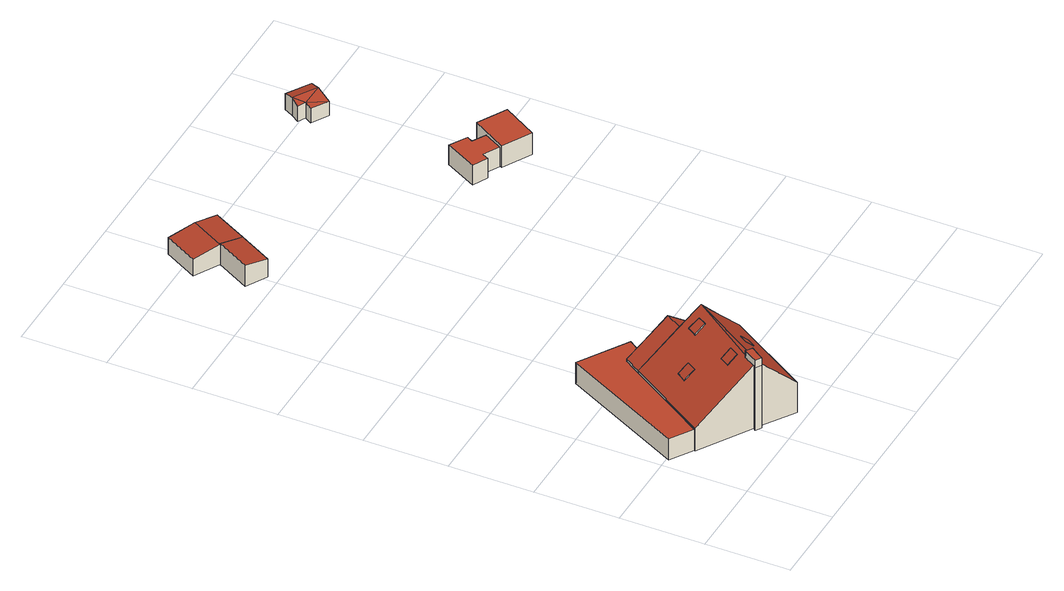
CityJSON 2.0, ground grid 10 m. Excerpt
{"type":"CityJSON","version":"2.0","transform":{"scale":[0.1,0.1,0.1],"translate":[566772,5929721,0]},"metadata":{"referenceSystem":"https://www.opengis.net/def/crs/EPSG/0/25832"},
"CityObjects":{
"building1":{"type":"Building","attributes":{"Grundfläche 2D":"67.900145","Grundhöhe NN":"1.374"},"geometry":[{"type":"Solid","lod":"3","boundaries":[[[[0,1,2,3,4,5]],[[2,1,6,7]],[[3,2,7,8]],[[4,3,8,9]],[[5,4,9,10]],[[0,5,10,11]],[[1,0,11,6]],[[10,9,8,7,6,11]]]],"semantics":{"surfaces":[{"type":"RoofSurface"},{"type":"WallSurface"},{"type":"GroundSurface"}],"values":[[0,1,1,1,1,1,1,2]]}}]},
"building2":{"type":"Building","attributes":{"Grundfläche 2D":"168.007449","Grundhöhe NN":"1.525"},"children":["building2-1","building2-2","building2-3","building2-4","building2-5"],"geometry":[{"type":"Solid","lod":"3","boundaries":[[[[12,13,14,15,16,17,18]],[[19,20,13]],[[20,21,15,14,13]],[[22,20,19]],[[23,24,25,26,27,15]],[[24,23,15,21,20]],[[24,20,22]],[[28,29,30,17,31]],[[32,28,31,33,34]],[[32,34,35,36]],[[30,29,28,32,36,37]],[[17,30,37,38]],[[39,12,18,17,38,40]],[[13,12,39,41]],[[19,13,41,42]],[[22,19,42,43]],[[24,22,43,44]],[[25,24,44,45]],[[26,25,45,46]],[[33,31,17,16,15,27,26,46,35,34]],[[35,46,45,44,43,42,41,39,40,38,37,36]]]],"semantics":{"surfaces":[{"type":"RoofSurface"},{"type":"WallSurface"},{"type":"GroundSurface"}],"values":[[0,0,0,0,0,0,0,0,0,1,1,1,1,1,1,1,1,1,1,1,2]]}}]},
"building2-1":{"type":"BuildingInstallation","parents":["building2"],"geometry":[{"type":"MultiSurface","lod":"3","boundaries":[[[47,48,49,50,51,52]],[[53,52,51,50,54,55]],[[53,56,47,52]],[[49,48,47,56,57]],[[57,54,50,49]]],"semantics":{"surfaces":[{"type":"RoofSurface"},{"type":"WallSurface"}],"values":[0,1,1,1,1]}}]},
"building2-2":{"type":"BuildingInstallation","parents":["building2"],"geometry":[{"type":"MultiSurface","lod":"3","boundaries":[[[58,59,60,61]],[[61,60,62,63]],[[58,61,63,64]],[[59,58,64,65]],[[60,59,65,62]]],"semantics":{"surfaces":[{"type":"RoofSurface"},{"type":"WallSurface"}],"values":[0,1,1,1,1]}}]},
"building2-3":{"type":"BuildingInstallation","parents":["building2"],"geometry":[{"type":"MultiSurface","lod":"3","boundaries":[[[66,67,68,69,70,71]],[[72,73,71,70]],[[73,74,66,71]],[[68,67,66,74,75]],[[69,68,75,72,70]]],"semantics":{"surfaces":[{"type":"RoofSurface"},{"type":"WallSurface"}],"values":[0,1,1,1,1]}}]},
"building2-4":{"type":"BuildingInstallation","parents":["building2"],"geometry":[{"type":"MultiSurface","lod":"3","boundaries":[[[76,77,78,79,80]],[[81,82,77,76]],[[83,78,77,82]],[[83,84,79,78]],[[76,80,79,84,85,81]]],"semantics":{"surfaces":[{"type":"RoofSurface"},{"type":"WallSurface"}],"values":[0,1,1,1,1]}}]},
"building2-5":{"type":"BuildingInstallation","parents":["building2"],"geometry":[{"type":"MultiSurface","lod":"3","boundaries":[[[86,87,88,89,90,91]],[[22,24,92,89,88,87]],[[92,23,21,14,93,91,90,89]],[[91,93,13,19,86]],[[19,22,87,86]]],"semantics":{"surfaces":[{"type":"RoofSurface"},{"type":"WallSurface"}],"values":[0,1,1,1,1]}}]},
"building3":{"type":"Building","attributes":{"Grundfläche 2D":"42.307049","Grundhöhe NN":"0.441"},"geometry":[{"type":"Solid","lod":"3","boundaries":[[[[94,95,96,97]],[[98,95,94,99]],[[96,100,101,102]],[[97,96,103,104]],[[99,94,97,104,105]],[[98,99,105,106]],[[107,95,98,106]],[[102,101,108,109]],[[96,102,109,103]],[[95,100,96]],[[100,95,107,108,101]],[[107,106,105,104,103,109,108]]]],"semantics":{"surfaces":[{"type":"RoofSurface"},{"type":"WallSurface"},{"type":"GroundSurface"}],"values":[[0,0,0,1,1,1,1,1,1,1,1,2]]}}]},
"building4":{"type":"Building","attributes":{"Grundfläche 2D":"14.507012","Grundhöhe NN":"0.773"},"geometry":[{"type":"Solid","lod":"3","boundaries":[[[[110,111,112,113,114,115,116,117]],[[118,119,116,115]],[[119,120,117,116]],[[120,121,110,117]],[[121,122,111,110]],[[122,123,112,111]],[[123,124,113,112]],[[124,125,114,113]],[[125,118,115,114]],[[118,125,124,123,122,121,120,119]]]],"semantics":{"surfaces":[{"type":"RoofSurface"},{"type":"WallSurface"},{"type":"GroundSurface"}],"values":[[0,1,1,1,1,1,1,1,1,2]]}}]},
"building5":{"type":"Building","attributes":{"Grundfläche 2D":"17.387736","Grundhöhe NN":"0.895"},"geometry":[{"type":"Solid","lod":"3","boundaries":[[[[126,127,128,129]],[[127,126,130,131]],[[128,127,131,132]],[[129,128,132,133]],[[126,129,133,130]],[[131,130,133,132]]]],"semantics":{"surfaces":[{"type":"RoofSurface"},{"type":"WallSurface"},{"type":"GroundSurface"}],"values":[[0,1,1,1,1,2]]}}]},
"building6":{"type":"Building","attributes":{"Grundfläche 2D":"10.351864","Grundhöhe NN":"0.717"},"geometry":[{"type":"Solid","lod":"3","boundaries":[[[[134,135,136,137]],[[138,137,139]],[[134,137,138]],[[140,138,141]],[[134,138,140]],[[137,136,142,143]],[[139,137,143,144]],[[138,139,144,145]],[[141,138,145,146]],[[140,141,146,147]],[[135,134,140,147,148]],[[136,135,148,142]],[[142,148,147,146,145,144,143]]]],"semantics":{"surfaces":[{"type":"RoofSurface"},{"type":"WallSurface"},{"type":"GroundSurface"}],"values":[[0,0,0,0,0,1,1,1,1,1,1,1,2]]}}]}
},
"vertices":[
[1,92,42],[27,75,42],[100,190,42],[117,179,42],[132,201,42],[75,237,42],[27,75,14],[100,190,14],[117,179,14],[132,201,14],[75,237,14],[1,92,14],
[26,73,45],[87,35,99],[97,48,99],[153,129,102],[131,143,83],[87,170,45],[27,75,45],[85,32,98],[91,32,102],[100,46,102],[92,28,98],[102,45,99],[94,31,99],[132,6,55],[193,104,55],[174,116,77],[143,163,82],[117,179,60],[100,190,45],[131,143,82],[187,135,45],[153,129,64],[174,116,45],[174,116,15],[187,135,15],[100,190,15],[87,170,15],[26,73,15],[27,75,15],[87,35,15],[85,32,15],[92,28,15],[94,31,15],[132,6,15],[193,104,15],
[75,110,62],[78,108,65],[85,103,72],[92,114,72],[90,116,69],[82,121,62],[82,121,61],[92,114,71],[90,116,68],[75,110,61],[85,103,71],
[154,74,73],[146,79,82],[140,70,82],[148,65,73],[140,70,81],[148,65,72],[154,74,72],[146,79,81],
[128,131,87],[123,123,87],[121,120,87],[122,120,88],[132,114,96],[138,124,96],[132,114,95],[138,124,95],[128,131,86],[121,120,86],
[99,60,97],[106,71,97],[96,77,88],[89,66,88],[98,61,96],[99,60,96],[106,71,96],[96,77,87],[89,66,87],[98,61,95],
[85,32,108],[92,28,108],[94,31,108],[103,44,108],[97,48,108],[96,49,108],[103,44,99],[96,49,99],
[125,707,31],[103,667,31],[128,653,28],[150,694,28],[73,684,26],[95,724,26],[103,667,32],[81,627,32],[106,613,28],[128,653,4],[150,694,4],[95,724,4],[73,684,4],[103,667,4],[81,627,4],[106,613,4],
[357,525,34],[337,487,34],[355,478,34],[359,486,34],[378,475,34],[390,497,34],[374,506,34],[378,513,34],[390,497,8],[374,506,8],[378,513,8],[357,525,8],[337,487,8],[355,478,8],[359,486,8],[378,475,8],
[432,493,40],[398,512,40],[376,472,38],[410,453,38],[432,493,9],[398,512,9],[376,472,9],[410,453,9],
[388,693,31],[395,704,28],[367,721,28],[361,710,31],[363,695,28],[354,700,27],[378,675,26],[358,687,26],[367,721,7],[361,710,7],[354,700,7],[363,695,7],[358,687,7],[378,675,7],[395,704,7]
]}
